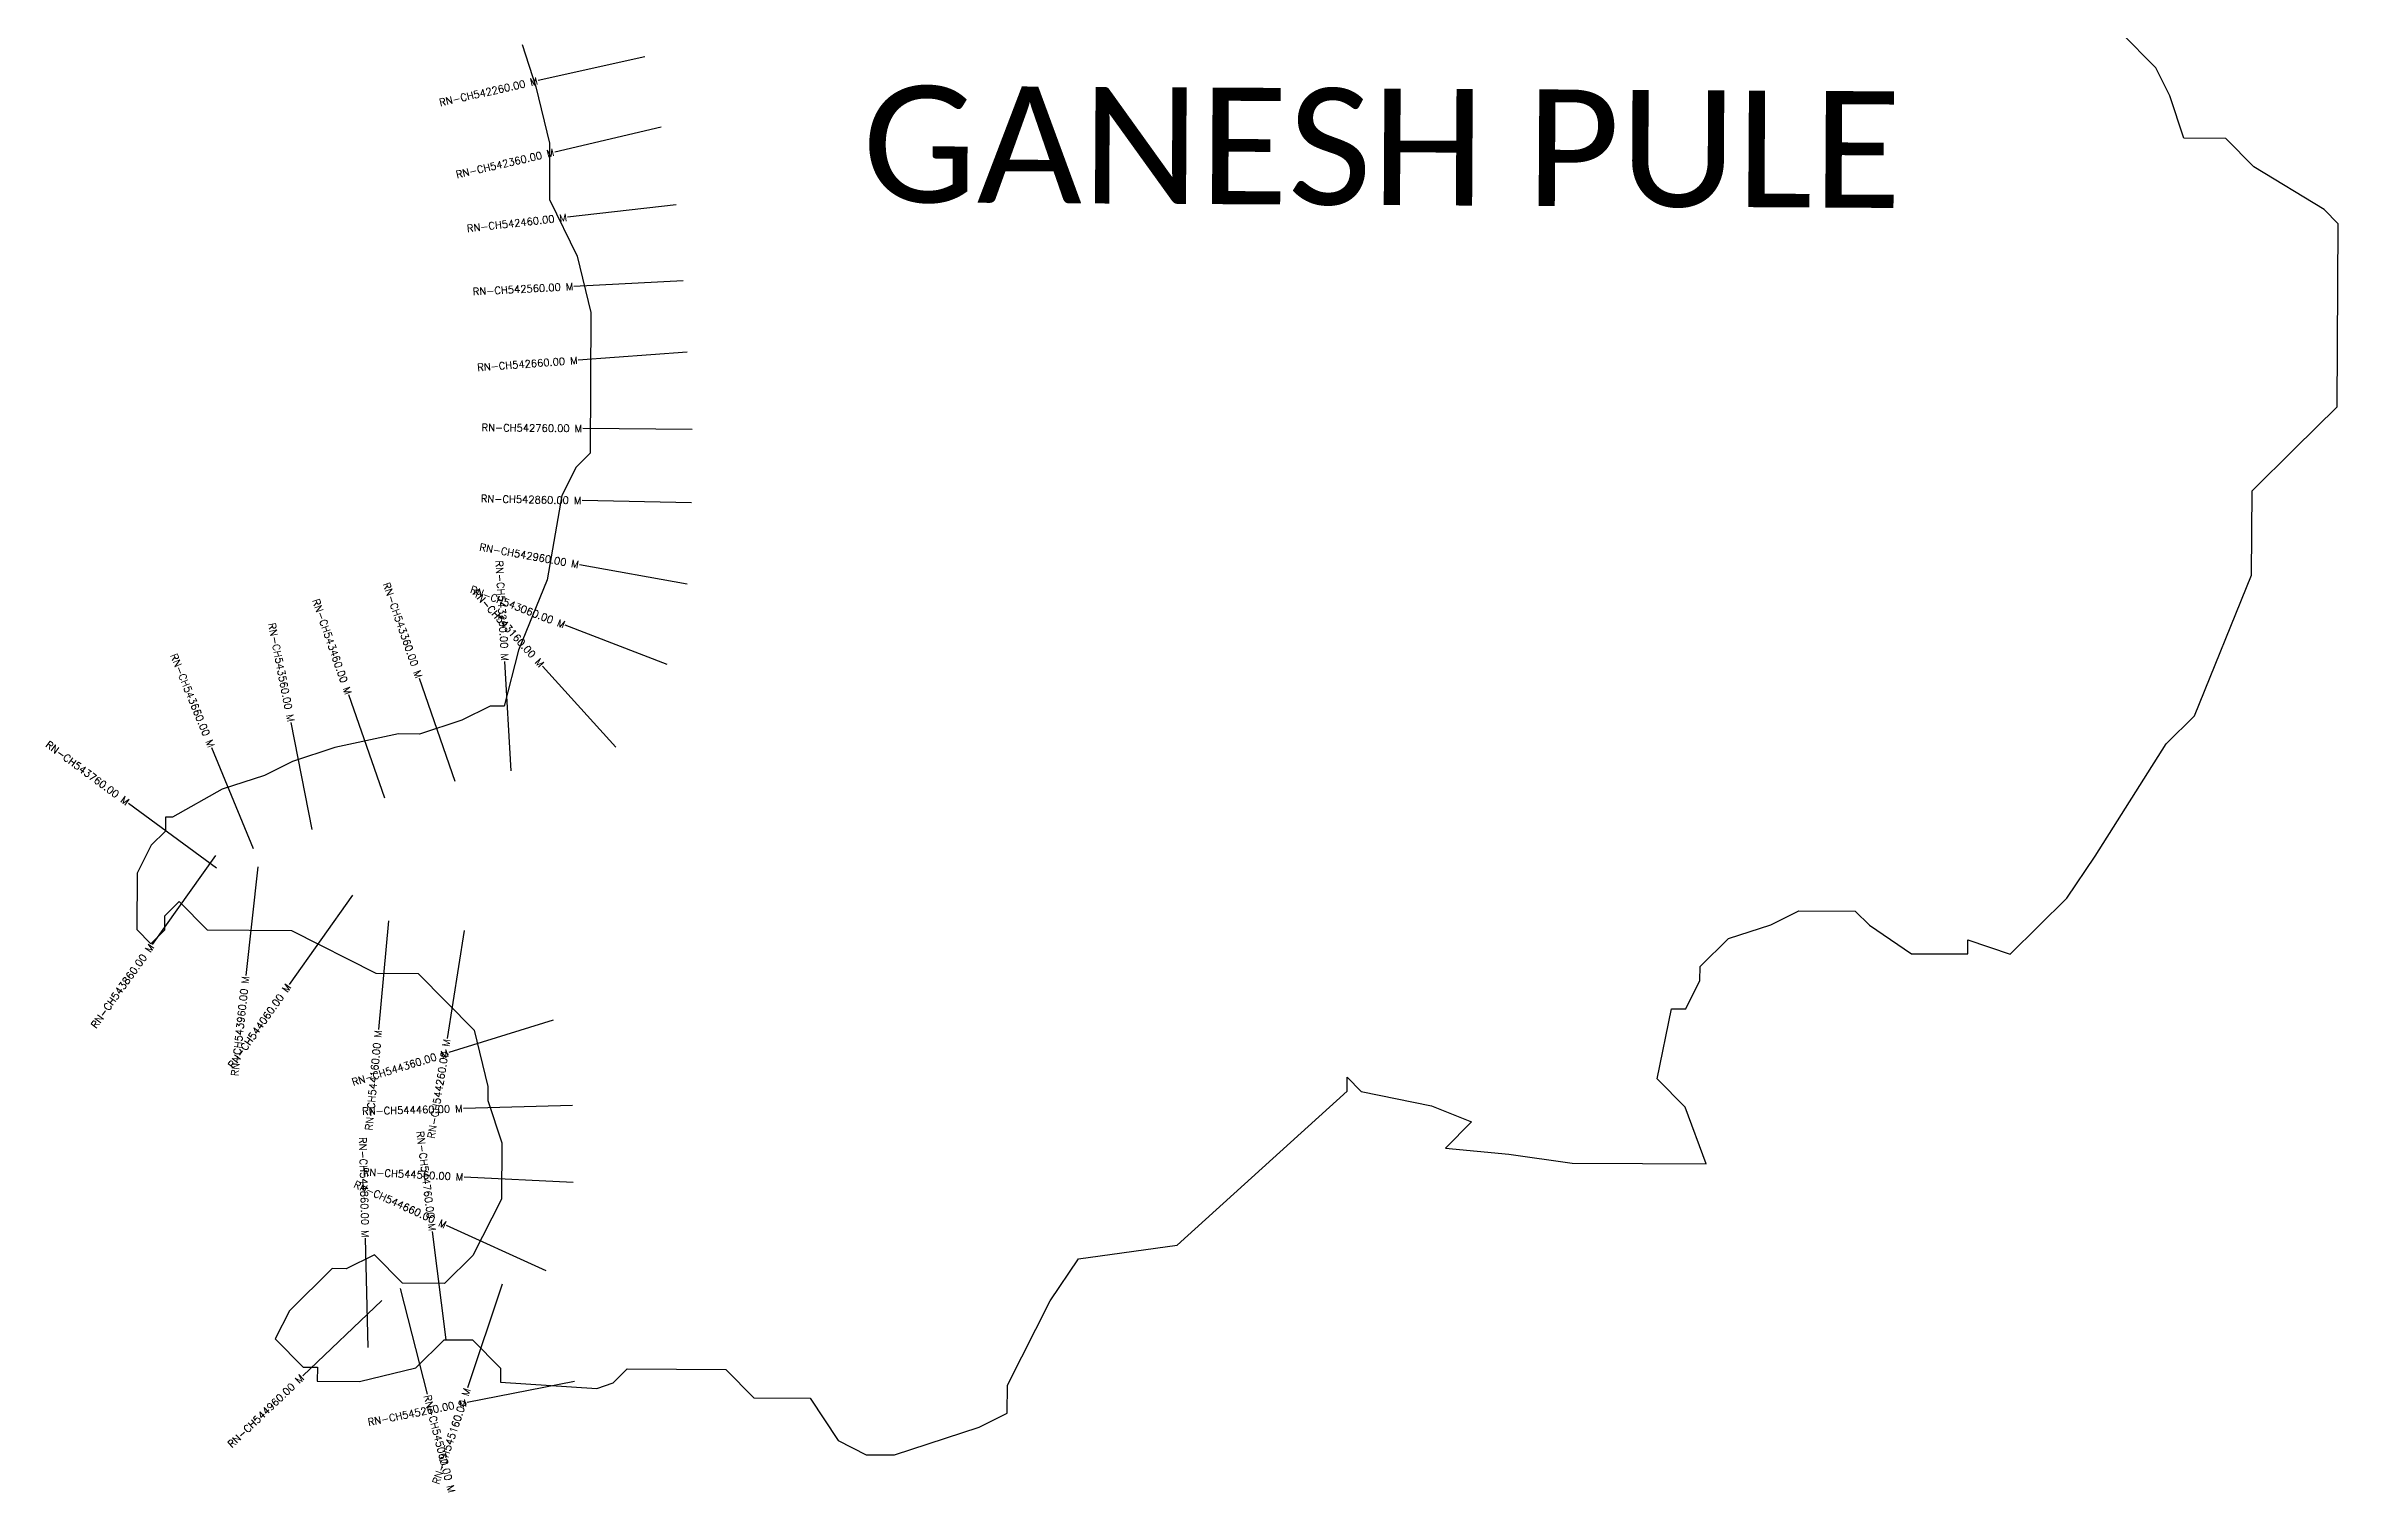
# Model space of a CAD drawing. Header units: metres. Extents: x 317234 to 320647, y 1863743 to 1867759.
# Drawn here: x 317501 to 320647, y 1863743 to 1865729 of the extents above; entities that cross this region are included whole.
import ezdxf
from ezdxf.enums import TextEntityAlignment as Align

# ---------------------------------------------------------------- set-up
doc = ezdxf.new("R2010")
doc.units = ezdxf.units.M
for name, color, linetype in [('CS', 134, 'Continuous'), ('CSMark', 6, 'Continuous'), ('VILLAGE BOUNDRY', 10, 'Continuous'), ('VILLAGE NAME', 250, 'Continuous')]:
    doc.layers.add(name, color=color, linetype=linetype)
doc.styles.get("Standard").update_dxf_attribs({"font": 'simplex.shx'})

msp = doc.modelspace()

# ---------------------------------------------------------------- linework, layer by layer
at = {"layer": 'CS'}
for p, q in [((318323, 1865713.6), (318176.6, 1865680.8)), ((318345.4, 1865616.7), (318199.3, 1865582.8)), ((318366.1, 1865510.2), (318217, 1865493.3)), ((318375.5, 1865406.1), (318225.7, 1865398.3)), ((318381.2, 1865307.8), (318231.6, 1865297)), ((318387.9, 1865202), (318237.9, 1865203.3)), ((318386.9, 1865101.1), (318236.9, 1865104.2)), ((318380.9, 1864989.7), (318233.2, 1865016.1)), ((318353.8, 1864879.1), (318213.8, 1864933)), ((318062.8, 1864718.5), (318013.5, 1864860.2)), ((318139.6, 1864733.4), (318131, 1864883.2)), ((318283.3, 1864765.7), (318182.7, 1864877)), ((317965.9, 1864695.8), (317916.7, 1864837.5)), ((317866.5, 1864652.6), (317837.6, 1864799.8)), ((317785.6, 1864626.3), (317728.7, 1864765)), ((317735, 1864599.6), (317614.2, 1864688.6)), ((317733.8, 1864616.9), (317646.7, 1864494.8)), ((317791.8, 1864601.4), (317775.2, 1864452.3)), ((317921.5, 1864562.4), (317834.7, 1864440.1)), ((317971.3, 1864527.5), (317957.2, 1864378.2)), ((318075.2, 1864514), (318051.5, 1864365.9)), ((318197.3, 1864390.8), (318054, 1864346.5)), ((318223.8, 1864273.7), (318073.9, 1864269.6)), ((318224.7, 1864167.9), (318074.9, 1864175.5)), ((318187.5, 1864046.9), (318050.9, 1864108.9)), ((317943.3, 1863941.5), (317939.4, 1864091.5)), ((318050.1, 1863951.9), (318031.6, 1864100.7)), ((317987.1, 1864022.7), (318024, 1863877.3)), ((318127.1, 1864028.5), (318079.7, 1863886.2)), ((317962, 1864006.3), (317853.5, 1863902.7)), ((318226.3, 1863895.1), (318079.2, 1863865.9))]:
    msp.add_line(p, q, dxfattribs=at)
at = {"layer": 'VILLAGE BOUNDRY'}
msp.add_lwpolyline([(318154.4, 1865730.5), (318173.4, 1865672.4), (318192.3, 1865594.9), (318191.9, 1865517.6), (318230.1, 1865440), (318249, 1865362.6), (318247.9, 1865169.2), (318228.5, 1865150), (318209, 1865111.4), (318188.9, 1864995.5), (318149.7, 1864899.1), (318130, 1864821.9), (318110.6, 1864822), (318071.8, 1864802.9), (318013.7, 1864783.8), (317984.7, 1864784), (317897.6, 1864765.2), (317839.5, 1864746.1), (317800.7, 1864727), (317742.6, 1864708), (317674.7, 1864669.7), (317665, 1864669.8), (317664.9, 1864650.5), (317645.5, 1864631.2), (317626, 1864592.7), (317625.5, 1864515.3), (317644.7, 1864495.9), (317664.2, 1864515.1), (317664.3, 1864534.4), (317683.8, 1864553.7), (317722.2, 1864514.8), (317838.2, 1864514.1), (317953.9, 1864455.5), (318011.9, 1864455.1), (318088.8, 1864377.4), (318107.7, 1864299.9), (318107.6, 1864280.6), (318126.6, 1864222.5), (318126.1, 1864145.1), (318087, 1864068), (318048.2, 1864029.6), (317990.2, 1864029.9), (317951.7, 1864068.8), (317912.9, 1864049.6), (317893.6, 1864049.8), (317835.3, 1863992.1), (317815.7, 1863953.5), (317854.1, 1863914.7), (317873.5, 1863914.6), (317873.3, 1863895.2), (317931.4, 1863894.9), (318008.8, 1863913.8), (318047.7, 1863952.2), (318086.4, 1863952), (318124.8, 1863913.1), (318124.7, 1863893.8), (318257.2, 1863885.1), (318279.4, 1863892.9), (318298.8, 1863912.1), (318434.2, 1863911.4), (318472.6, 1863872.5), (318550, 1863872), (318588.3, 1863813.8), (318626.9, 1863794.2), (318665.5, 1863794), (318781.8, 1863832), (318820.5, 1863851.2), (318820.7, 1863889.8), (318879.4, 1864005.6), (318918.4, 1864063.3), (319053.9, 1864081.9), (319287.1, 1864293.3), (319287.2, 1864312.6), (319306.4, 1864293.1), (319403, 1864273.3), (319457.8, 1864251.3), (319422, 1864215.2), (319509, 1864207), (319595.9, 1864194.8), (319692.6, 1864194.3), (319779.6, 1864193.8), (319751, 1864271.3), (319712.6, 1864310.2), (319732.4, 1864406.7), (319751.8, 1864406.6), (319771.3, 1864445.2), (319771.4, 1864464.5), (319810.3, 1864503), (319868.4, 1864522), (319907.2, 1864541.1), (319984.5, 1864540.7), (320003.8, 1864521.2), (320061.6, 1864482.2), (320138.9, 1864481.8), (320139, 1864501.1), (320196.9, 1864481.5), (320274.7, 1864558.4), (320313.7, 1864616.1), (320411.2, 1864770.3), (320450.1, 1864808.7), (320528.5, 1865001.7), (320529.2, 1865117.7), (320587.6, 1865175.3), (320645.9, 1865233), (320647.3, 1865484.4), (320628.1, 1865503.8), (320531.7, 1865562.3), (320493.3, 1865601.2), (320435.3, 1865601.6), (320416.2, 1865659.7), (320397.2, 1865698.5), (320301, 1865795.7)], dxfattribs=at)

# ---------------------------------------------------------------- texts
at = {"layer": 'CSMark'}
for s, rotation, p in [('RN-CH542260.00 M', 12.6252, (318175.6, 1865680.6)), ('RN-CH542360.00 M', 13.0403, (318198.3, 1865582.6)), ('RN-CH542460.00 M', 6.468, (318216, 1865493.2)), ('RN-CH542560.00 M', 2.9896, (318224.7, 1865398.3)), ('RN-CH542660.00 M', 4.1602, (318230.6, 1865296.9)), ('RN-CH542760.00 M', 359.5005, (318236.9, 1865203.3)), ('RN-CH542860.00 M', 358.8203, (318235.9, 1865104.2)), ('RN-CH542960.00 M', 349.8562, (318232.2, 1865016.3)), ('RN-CH543260.00 M', 273.2941, (318131, 1864884.2)), ('RN-CH543360.00 M', 289.1909, (318013.2, 1864861.1)), ('RN-CH543060.00 M', 338.9533, (318212.9, 1864933.4)), ('RN-CH543460.00 M', 289.1463, (317916.3, 1864838.4)), ('RN-CH543160.00 M', 312.0935, (318182, 1864877.7)), ('RN-CH543560.00 M', 281.1271, (317837.4, 1864800.8)), ('RN-CH543660.00 M', 292.3126, (317728.3, 1864765.9)), ('RN-CH543760.00 M', 323.5961, (317613.4, 1864689.2)), ('RN-CH543860.00 M', 54.4814, (317646.1, 1864494)), ('RN-CH543960.00 M', 83.6641, (317775.1, 1864451.3)), ('RN-CH544060.00 M', 54.6387, (317834.1, 1864439.3)), ('RN-CH544160.00 M', 84.5999, (317957.1, 1864377.2)), ('RN-CH544260.00 M', 80.893, (318051.3, 1864364.9)), ('RN-CH544360.00 M', 17.2097, (318053.1, 1864346.2)), ('RN-CH544460.00 M', 1.5492, (318072.9, 1864269.6)), ('RN-CH544760.00 M', 277.0785, (318031.5, 1864101.7)), ('RN-CH544860.00 M', 271.4812, (317939.4, 1864092.5)), ('RN-CH544660.00 M', 335.5859, (318050, 1864109.3)), ('RN-CH544560.00 M', 357.1042, (318073.9, 1864175.6)), ('RN-CH544960.00 M', 43.6503, (317852.7, 1863902)), ('RN-CH545160.00 M', 71.5742, (318079.4, 1863885.2)), ('RN-CH545260.00 M', 11.237, (318078.2, 1863865.7))]:
    msp.add_text(s, height=10, rotation=rotation, dxfattribs=at).set_placement(p, align=Align.MIDDLE_RIGHT)
msp.add_text('RN-CH545060.00 M', height=10, rotation=284.2373, dxfattribs=at).set_placement((318024.2, 1863876.3), align=Align.MIDDLE_LEFT)
at = {"layer": 'VILLAGE NAME', "insert": (318622.1, 1865674), "char_height": 160.021, "attachment_point": 1, "rotation": 359.6762}
msp.add_mtext_dynamic_manual_height_columns('{\\fCalibri|b0|i0|c0|p34;GANESH PULE}', width=2105.72, gutter_width=800.1, heights=[0], dxfattribs=at)

doc.saveas('drawing.dxf')
